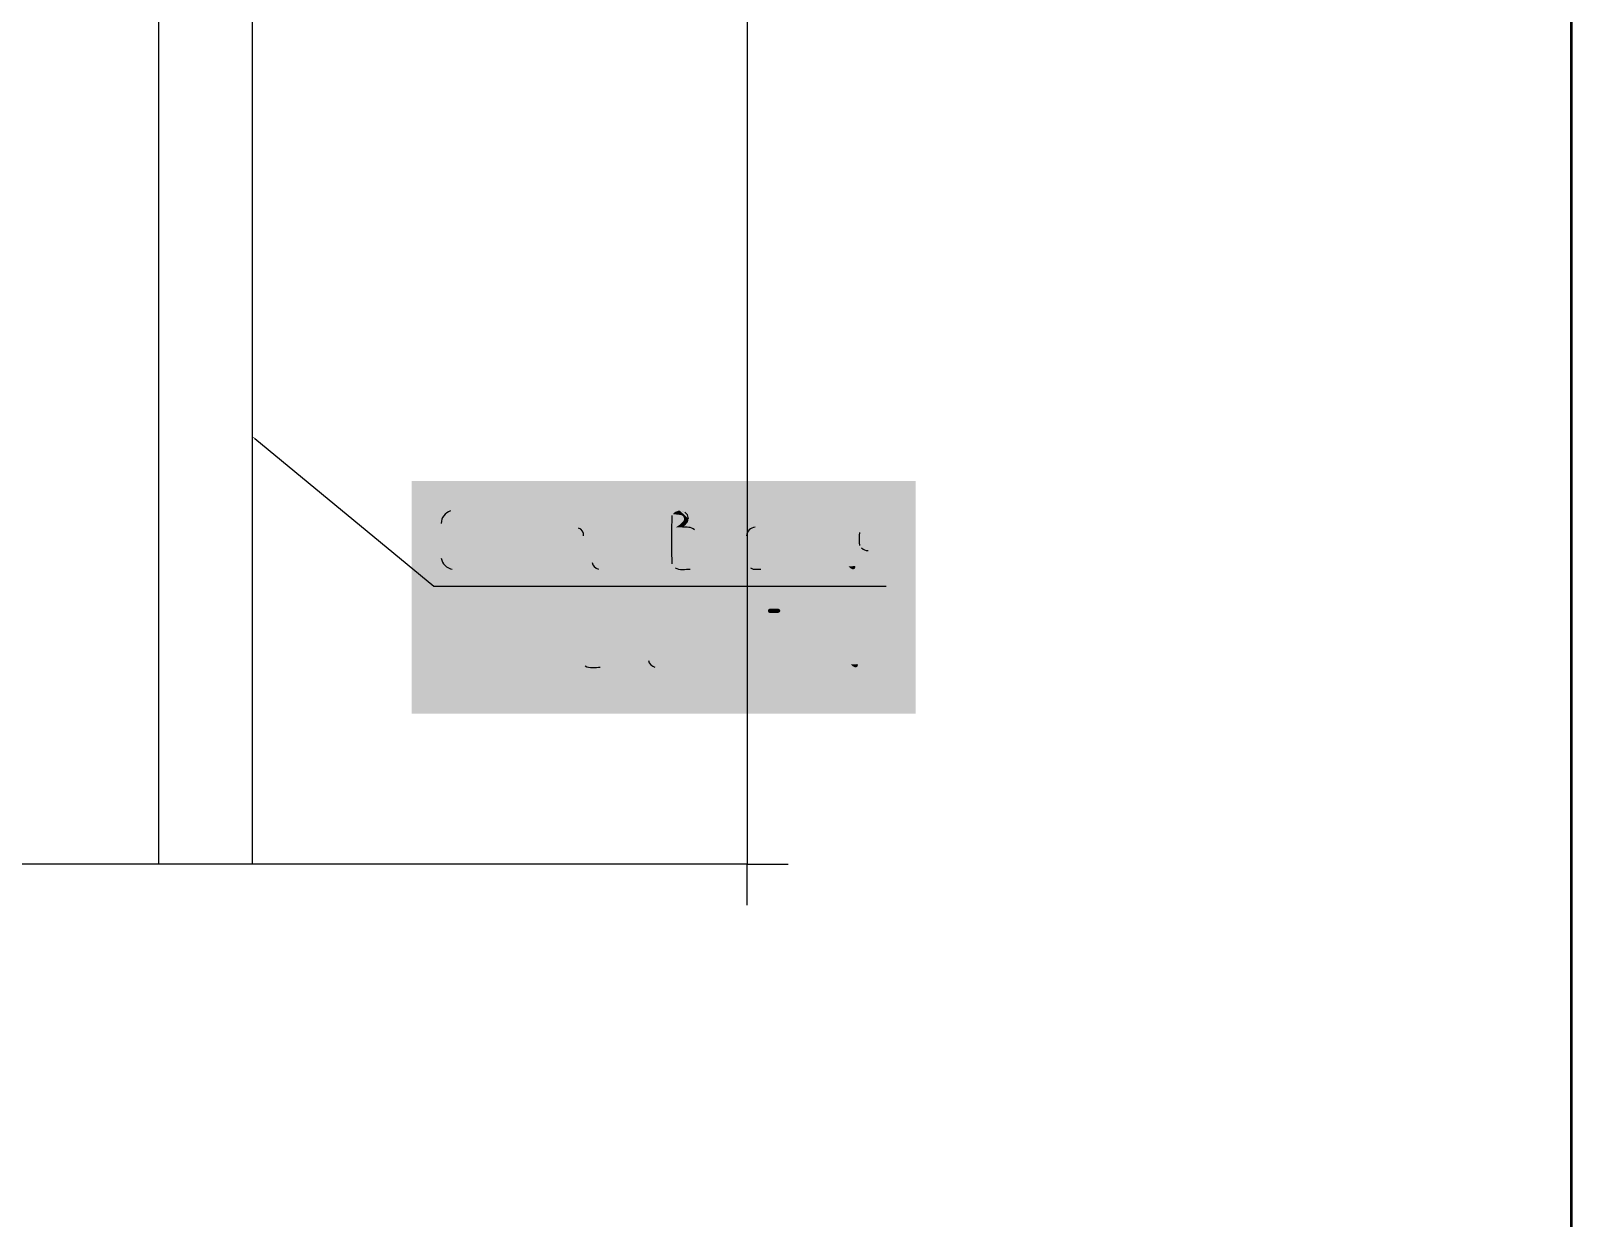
# Model space of a CAD drawing. Header units: millimetres. Extents: x -211 to 10565, y -2293 to 2244.
# Drawn here: x 4788.1 to 4879.8, y -296.8 to -226.1 of the extents above; entities that cross this region are included whole.
import ezdxf

# ---------------------------------------------------------------- set-up
doc = ezdxf.new("R2010")
doc.units = ezdxf.units.MM
doc.layers.add('PDF _Геометрия', color=7, linetype='Continuous')
doc.layers.add('PDF _Сплошная заливка', color=7, linetype='Continuous')

msp = doc.modelspace()

# ---------------------------------------------------------------- hatches: boundary and pattern name
at = {"layer": 'PDF _Сплошная заливка', "transparency": 33554559}
h = msp.add_hatch(color=256, dxfattribs=at)
h.paths.add_polyline_path([(4813.898, -254.677), (4813.285, -254.677), (4813.179, -254.698), (4813.094, -254.698)], flags=0)
h.paths.add_polyline_path([(4812.544, -255.438), (4812.544, -257.512)], flags=0)
h.paths.add_polyline_path([(4813.2, -258.168), (4813.92, -258.168), (4814.004, -258.126), (4814.025, -258.041), (4813.983, -257.956), (4813.898, -257.914), (4813.2, -257.914), (4813.094, -257.893), (4812.925, -257.766), (4812.883, -257.703), (4812.819, -257.618), (4812.798, -257.512), (4812.798, -255.333), (4812.819, -255.227), (4812.862, -255.142), (4812.925, -255.079), (4813.01, -255.015), (4813.094, -254.973), (4813.179, -254.931), (4813.92, -254.931), (4814.004, -254.888), (4814.025, -254.804), (4813.983, -254.719)], flags=0)
h = msp.add_hatch(color=256, dxfattribs=at)
h.paths.add_polyline_path([(4826.341, -254.888), (4826.277, -254.973)], flags=0)
h.paths.add_polyline_path([(4826.277, -257.851), (4826.341, -257.935), (4826.743, -257.914), (4826.658, -257.893), (4826.573, -257.851), (4826.51, -257.766), (4826.51, -256.073), (4826.573, -256.01), (4826.658, -255.946), (4826.743, -255.925), (4827.251, -255.925), (4827.674, -255.904), (4827.61, -255.819)], flags=0)
h.paths.add_polyline_path([(4826.912, -255.671), (4826.51, -255.671), (4826.51, -255.079), (4826.573, -254.994), (4826.658, -254.952), (4826.743, -254.931)], flags=0)
h = msp.add_hatch(color=256, dxfattribs=at)
h.paths.add_polyline_path([(4826.743, -254.677), (4826.679, -254.677), (4826.573, -254.719), (4826.489, -254.74), (4826.404, -254.804), (4826.383, -254.825), (4826.341, -254.888), (4826.743, -254.931), (4826.849, -254.952), (4826.933, -254.994), (4826.976, -255.079), (4826.997, -255.184), (4826.976, -255.269), (4826.933, -255.333), (4826.764, -255.502), (4826.51, -255.671), (4826.912, -255.671), (4827.018, -255.586), (4827.081, -255.544), (4827.124, -255.481), (4827.187, -255.417), (4827.229, -255.333), (4827.251, -255.269), (4827.251, -255.163)], flags=0)
h.paths.add_polyline_path([(4827.039, -254.761), (4826.954, -254.719), (4826.849, -254.698)], flags=0)
for points in [[(4814.681, -255.671), (4814.597, -255.713), (4814.554, -255.798), (4814.554, -257.766), (4814.576, -257.851), (4814.639, -257.935), (4815.041, -257.914), (4814.956, -257.893), (4814.872, -257.851), (4814.808, -257.766), (4814.808, -255.798), (4814.766, -255.713)], [(4815.909, -255.671), (4815.824, -255.713), (4815.803, -255.798), (4815.803, -257.914), (4815.041, -257.914), (4814.639, -257.935), (4814.702, -258.02), (4814.766, -258.083), (4814.851, -258.126), (4814.956, -258.168), (4815.803, -258.168), (4815.803, -258.655), (4815.782, -258.761), (4815.718, -258.845), (4815.655, -258.888), (4815.549, -258.909), (4814.787, -258.909), (4814.702, -258.951), (4814.681, -259.036), (4814.702, -259.12), (4814.808, -259.163), (4815.655, -259.163), (4815.824, -259.078), (4815.909, -259.014), (4815.951, -258.951), (4816.014, -258.866), (4816.036, -258.761), (4816.036, -255.798), (4815.993, -255.713)], [(4816.67, -255.671), (4816.586, -255.713), (4816.543, -255.798), (4816.543, -257.766), (4816.565, -257.851), (4816.628, -257.956), (4816.755, -258.083), (4816.924, -258.168), (4818.786, -258.168), (4818.786, -258.549), (4818.829, -258.634), (4818.913, -258.655), (4818.998, -258.634), (4819.04, -258.549), (4819.04, -258.02), (4818.998, -257.935), (4818.913, -257.914), (4817.03, -257.914), (4816.945, -257.893), (4816.861, -257.851), (4816.797, -257.766), (4816.797, -255.798), (4816.755, -255.713)], [(4817.665, -255.671), (4817.58, -255.713), (4817.538, -255.798), (4817.538, -257.914), (4817.03, -257.914), (4817.792, -257.914), (4817.792, -255.798), (4817.75, -255.713)], [(4818.659, -255.671), (4818.575, -255.713), (4818.533, -255.798), (4818.533, -257.914), (4817.792, -257.914), (4818.786, -257.914), (4818.786, -255.798), (4818.744, -255.713)], [(4825.24, -255.671), (4823.611, -255.671), (4823.526, -255.713), (4823.505, -255.798), (4823.505, -258.041), (4823.548, -258.147), (4823.632, -258.168), (4823.717, -258.147), (4823.717, -258.126), (4823.759, -258.041), (4823.759, -255.925), (4825.24, -255.925), (4825.664, -255.904), (4825.6, -255.819), (4825.515, -255.756), (4825.431, -255.713), (4825.346, -255.692)], [(4828.372, -255.671), (4828.287, -255.713), (4828.245, -255.798), (4828.245, -257.766), (4828.266, -257.851), (4828.33, -257.935), (4828.732, -257.914), (4828.647, -257.893), (4828.563, -257.851), (4828.499, -257.766), (4828.499, -255.798), (4828.457, -255.713)], [(4829.599, -255.671), (4829.515, -255.713), (4829.494, -255.798), (4829.494, -257.914), (4828.732, -257.914), (4828.33, -257.935), (4828.393, -258.02), (4828.457, -258.083), (4828.541, -258.126), (4828.647, -258.168), (4829.494, -258.168), (4829.494, -258.655), (4829.472, -258.761), (4829.409, -258.845), (4829.345, -258.888), (4829.24, -258.909), (4828.478, -258.909), (4828.393, -258.951), (4828.372, -259.036), (4828.393, -259.12), (4828.499, -259.163), (4829.345, -259.163), (4829.515, -259.078), (4829.599, -259.014), (4829.642, -258.951), (4829.705, -258.866), (4829.726, -258.761), (4829.726, -255.798), (4829.684, -255.713)], [(4830.361, -255.671), (4830.277, -255.713), (4830.234, -255.798), (4830.234, -258.041), (4830.277, -258.147), (4830.361, -258.168), (4830.446, -258.147), (4830.446, -258.126), (4830.488, -258.041), (4830.488, -257.047), (4830.721, -257.047), (4830.488, -256.793), (4830.488, -255.798), (4830.446, -255.713)], [(4832.583, -255.671), (4832.498, -255.713), (4832.456, -255.798), (4832.456, -257.766), (4832.477, -257.851), (4832.541, -257.956), (4832.668, -258.083), (4832.837, -258.168), (4834.699, -258.168), (4834.699, -258.549), (4834.741, -258.634), (4834.826, -258.655), (4834.911, -258.634), (4834.953, -258.549), (4834.953, -258.02), (4834.911, -257.935), (4834.826, -257.914), (4832.943, -257.914), (4832.858, -257.893), (4832.773, -257.851), (4832.71, -257.766), (4832.71, -255.798), (4832.668, -255.713)], [(4833.578, -255.671), (4833.493, -255.713), (4833.451, -255.798), (4833.451, -257.914), (4832.943, -257.914), (4833.705, -257.914), (4833.705, -255.798), (4833.662, -255.713)], [(4834.572, -255.671), (4834.487, -255.713), (4834.445, -255.798), (4834.445, -257.914), (4833.705, -257.914), (4834.699, -257.914), (4834.699, -255.798), (4834.657, -255.713)], [(4836.794, -255.671), (4835.926, -255.671), (4835.821, -255.692), (4835.736, -255.713), (4835.651, -255.756), (4835.567, -255.84), (4835.524, -255.904), (4836.688, -255.925), (4836.688, -257.66), (4836.667, -257.766), (4836.604, -257.851), (4836.519, -257.893), (4836.434, -257.914), (4835.926, -257.914), (4837.09, -257.935), (4837.048, -257.893), (4836.963, -257.83), (4836.942, -257.766), (4836.921, -257.66), (4836.921, -255.777), (4836.9, -255.713)], [(4819.612, -255.904), (4819.527, -256.073), (4819.527, -257.766), (4819.548, -257.851), (4819.612, -257.956), (4819.739, -258.083), (4819.908, -258.168), (4820.902, -258.168), (4820.987, -258.126), (4821.008, -258.041), (4820.966, -257.956), (4820.881, -257.914), (4820.014, -257.914), (4819.929, -257.893), (4819.844, -257.851), (4819.781, -257.766), (4819.781, -257.047), (4820.924, -257.047), (4820.987, -257.004), (4821.008, -256.92), (4819.781, -256.793), (4819.781, -256.073), (4819.844, -256.01), (4819.929, -255.946), (4820.014, -255.925), (4820.522, -255.925)], [(4824.754, -255.925), (4824.5, -255.925), (4824.5, -258.041), (4824.542, -258.147), (4824.627, -258.168), (4824.711, -258.147), (4824.711, -258.126), (4824.754, -258.041)], [(4825.664, -255.904), (4825.24, -255.925), (4825.346, -255.946), (4825.473, -256.073), (4825.494, -256.179), (4825.494, -258.041), (4825.537, -258.147), (4825.621, -258.168), (4825.706, -258.147), (4825.706, -258.126), (4825.748, -258.041), (4825.748, -256.179), (4825.727, -256.073), (4825.706, -255.989)], [(4835.524, -255.904), (4835.44, -256.073), (4835.44, -257.766), (4835.461, -257.851), (4835.524, -257.956), (4835.651, -258.083), (4835.821, -258.168), (4836.455, -258.168), (4836.561, -258.147), (4836.646, -258.126), (4836.73, -258.062), (4836.794, -257.999), (4837.175, -257.978), (4837.09, -257.935), (4835.926, -257.914), (4835.842, -257.893), (4835.757, -257.851), (4835.694, -257.766), (4835.694, -256.073), (4835.757, -256.01), (4835.842, -255.946), (4835.926, -255.925), (4836.688, -255.925)], [(4837.958, -257.047), (4837.429, -257.978), (4837.429, -258.041), (4837.45, -258.126), (4837.556, -258.168), (4837.619, -258.147), (4837.662, -258.105), (4838.233, -257.047), (4838.656, -257.047)], [(4837.175, -257.978), (4836.794, -257.999), (4836.9, -258.105), (4837.027, -258.168), (4837.069, -258.168), (4837.154, -258.147), (4837.196, -258.041)], [(4822.257, -260.517), (4821.008, -260.517), (4820.924, -260.559), (4820.881, -260.623), (4820.902, -260.686), (4821.728, -261.511), (4821.389, -261.511), (4821.305, -261.533), (4821.199, -261.554), (4821.114, -261.596), (4821.051, -261.66), (4820.987, -261.744), (4820.902, -261.913), (4820.902, -263.606), (4820.924, -263.691), (4820.987, -263.776), (4821.389, -263.754), (4821.305, -263.733), (4821.22, -263.691), (4821.156, -263.606), (4821.156, -261.913), (4821.22, -261.85), (4821.305, -261.787), (4821.389, -261.765), (4821.897, -261.765), (4822.32, -261.744), (4822.257, -261.681), (4822.257, -261.66), (4822.236, -261.66), (4821.326, -260.771), (4822.278, -260.771), (4822.363, -260.728), (4822.384, -260.644), (4822.341, -260.559)], [(4832.604, -260.517), (4832.096, -260.517), (4832.012, -260.559), (4831.991, -260.644), (4832.012, -260.728), (4832.096, -260.771), (4832.604, -260.771), (4832.689, -260.728), (4832.731, -260.644), (4832.689, -260.559)], [(4815.909, -261.511), (4814.279, -261.511), (4814.195, -261.554), (4814.173, -261.638), (4814.173, -263.881), (4814.216, -263.987), (4814.3, -264.008), (4814.385, -263.987), (4814.385, -263.966), (4814.427, -263.881), (4814.427, -261.765), (4815.909, -261.765), (4816.332, -261.744), (4816.268, -261.66), (4816.184, -261.596), (4816.099, -261.554), (4816.014, -261.533)], [(4815.422, -261.765), (4815.168, -261.765), (4815.168, -263.881), (4815.21, -263.987), (4815.295, -264.008), (4815.38, -263.987), (4815.38, -263.966), (4815.422, -263.881)], [(4816.332, -261.744), (4815.909, -261.765), (4816.014, -261.787), (4816.141, -261.913), (4816.163, -262.019), (4816.163, -263.881), (4816.205, -263.987), (4816.29, -264.008), (4816.374, -263.987), (4816.374, -263.966), (4816.416, -263.881), (4816.416, -262.019), (4816.395, -261.913), (4816.374, -261.829)], [(4817.919, -261.511), (4817.03, -261.511), (4816.945, -261.554), (4816.924, -261.638), (4816.924, -264.876), (4816.967, -264.961), (4817.051, -265.003), (4817.136, -264.961), (4817.178, -264.876), (4817.178, -264.008), (4818.025, -264.008), (4818.194, -263.924), (4818.279, -263.86), (4818.321, -263.797), (4817.178, -263.754), (4817.178, -261.765), (4817.919, -261.765), (4818.321, -261.744), (4818.257, -261.66), (4818.194, -261.596), (4818.109, -261.554), (4818.025, -261.533)], [(4818.321, -261.744), (4817.919, -261.765), (4818.004, -261.787), (4818.088, -261.85), (4818.152, -261.913), (4818.173, -262.019), (4818.173, -263.5), (4818.152, -263.606), (4818.088, -263.691), (4818.004, -263.733), (4817.919, -263.754), (4817.178, -263.754), (4818.321, -263.797), (4818.384, -263.712), (4818.406, -263.606), (4818.406, -261.913), (4818.384, -261.829)], [(4819.04, -261.511), (4818.956, -261.554), (4818.913, -261.638), (4818.913, -263.606), (4818.935, -263.691), (4818.998, -263.776), (4819.4, -263.754), (4819.315, -263.733), (4819.231, -263.691), (4819.167, -263.606), (4819.167, -261.638), (4819.125, -261.554)], [(4820.268, -261.511), (4820.183, -261.554), (4820.162, -261.638), (4820.162, -263.754), (4819.4, -263.754), (4818.998, -263.776), (4819.062, -263.86), (4819.125, -263.924), (4819.21, -263.966), (4819.315, -264.008), (4820.162, -264.008), (4820.162, -264.495), (4820.141, -264.601), (4820.077, -264.685), (4820.014, -264.728), (4819.908, -264.749), (4819.146, -264.749), (4819.062, -264.791), (4819.04, -264.876), (4819.062, -264.961), (4819.167, -265.003), (4820.014, -265.003), (4820.183, -264.918), (4820.268, -264.855), (4820.31, -264.791), (4820.373, -264.707), (4820.395, -264.601), (4820.395, -261.638), (4820.352, -261.554)], [(4822.976, -261.744), (4822.892, -261.913), (4822.892, -263.606), (4822.913, -263.691), (4822.976, -263.797), (4823.378, -263.754), (4823.294, -263.733), (4823.209, -263.691), (4823.145, -263.606), (4823.145, -261.913), (4823.209, -261.85), (4823.294, -261.787), (4823.378, -261.765), (4823.886, -261.765)], [(4823.886, -261.511), (4823.378, -261.511), (4823.272, -261.533), (4823.188, -261.554), (4823.103, -261.596), (4823.019, -261.681), (4822.976, -261.744), (4823.886, -261.765), (4823.971, -261.787), (4824.055, -261.85), (4824.119, -261.913), (4824.14, -262.019), (4824.14, -263.5), (4824.119, -263.606), (4824.055, -263.691), (4823.971, -263.733), (4823.886, -263.754), (4823.378, -263.754), (4822.976, -263.797), (4823.103, -263.924), (4823.188, -263.966), (4823.272, -264.008), (4823.971, -264.008), (4824.077, -263.966), (4824.161, -263.924), (4824.246, -263.86), (4824.288, -263.797), (4824.352, -263.712), (4824.373, -263.606), (4824.373, -261.913), (4824.352, -261.829), (4824.309, -261.744), (4824.246, -261.66), (4824.161, -261.596), (4824.077, -261.554), (4823.992, -261.533)], [(4828.626, -261.511), (4826.997, -261.511), (4826.912, -261.554), (4826.891, -261.638), (4826.891, -263.881), (4826.933, -263.987), (4827.018, -264.008), (4827.102, -263.987), (4827.102, -263.966), (4827.145, -263.881), (4827.145, -261.765), (4828.626, -261.765), (4829.049, -261.744), (4828.986, -261.66), (4828.901, -261.596), (4828.816, -261.554), (4828.732, -261.533)], [(4828.139, -261.765), (4827.885, -261.765), (4827.885, -263.881), (4827.928, -263.987), (4828.012, -264.008), (4828.097, -263.987), (4828.097, -263.966), (4828.139, -263.881)], [(4829.049, -261.744), (4828.626, -261.765), (4828.732, -261.787), (4828.859, -261.913), (4828.88, -262.019), (4828.88, -263.881), (4828.922, -263.987), (4829.007, -264.008), (4829.092, -263.987), (4829.092, -263.966), (4829.134, -263.881), (4829.134, -262.019), (4829.113, -261.913), (4829.092, -261.829)], [(4829.705, -261.744), (4829.621, -261.913), (4829.621, -263.606), (4829.642, -263.691), (4829.705, -263.797), (4830.107, -263.754), (4830.023, -263.733), (4829.938, -263.691), (4829.874, -263.606), (4829.874, -261.913), (4829.938, -261.85), (4830.023, -261.787), (4830.107, -261.765), (4830.615, -261.765)], [(4830.615, -261.511), (4830.107, -261.511), (4830.001, -261.533), (4829.917, -261.554), (4829.832, -261.596), (4829.748, -261.681), (4829.705, -261.744), (4830.615, -261.765), (4830.7, -261.787), (4830.784, -261.85), (4830.848, -261.913), (4830.869, -262.019), (4830.869, -263.5), (4830.848, -263.606), (4830.784, -263.691), (4830.7, -263.733), (4830.615, -263.754), (4830.107, -263.754), (4829.705, -263.797), (4829.832, -263.924), (4830.001, -264.008), (4830.7, -264.008), (4830.806, -263.966), (4830.89, -263.924), (4830.975, -263.86), (4831.017, -263.797), (4831.081, -263.712), (4831.102, -263.606), (4831.102, -261.913), (4831.081, -261.829), (4831.038, -261.744), (4830.975, -261.66), (4830.89, -261.596), (4830.806, -261.554), (4830.721, -261.533)], [(4831.737, -261.511), (4831.652, -261.554), (4831.61, -261.638), (4831.61, -263.606), (4831.631, -263.691), (4831.694, -263.776), (4832.096, -263.754), (4832.012, -263.733), (4831.927, -263.691), (4831.864, -263.606), (4831.864, -261.638), (4831.821, -261.554)], [(4832.964, -261.511), (4832.879, -261.554), (4832.858, -261.638), (4832.858, -263.754), (4832.096, -263.754), (4831.694, -263.776), (4831.758, -263.86), (4831.821, -263.924), (4831.906, -263.966), (4832.012, -264.008), (4833.006, -264.008), (4833.07, -263.966), (4833.091, -263.881), (4833.091, -261.638), (4833.049, -261.554)], [(4833.726, -261.511), (4833.641, -261.554), (4833.599, -261.638), (4833.599, -263.903), (4833.641, -263.987), (4833.726, -264.008), (4833.81, -263.987), (4833.81, -263.966), (4833.853, -263.881), (4833.853, -263.077), (4834.107, -262.781), (4833.853, -262.696), (4833.853, -261.638), (4833.81, -261.554)], [(4834.974, -261.511), (4834.953, -261.511), (4834.868, -261.554), (4833.853, -262.696), (4834.107, -262.781), (4834.868, -263.945), (4834.911, -263.987), (4834.953, -264.008), (4835.059, -263.966), (4835.08, -263.881), (4835.08, -263.818), (4834.297, -262.569), (4835.059, -261.723), (4835.101, -261.638), (4835.059, -261.554)], [(4835.672, -261.744), (4835.588, -261.913), (4835.588, -263.606), (4835.609, -263.691), (4835.672, -263.797), (4835.799, -263.924), (4835.884, -263.966), (4835.969, -264.008), (4836.604, -264.008), (4836.709, -263.987), (4836.794, -263.966), (4836.879, -263.903), (4836.942, -263.839), (4837.323, -263.818), (4837.238, -263.776), (4836.075, -263.754), (4835.99, -263.733), (4835.905, -263.691), (4835.842, -263.606), (4835.842, -261.913), (4835.905, -261.85), (4835.99, -261.787), (4836.075, -261.765), (4836.836, -261.765)], [(4836.942, -261.511), (4836.075, -261.511), (4835.969, -261.533), (4835.884, -261.554), (4835.799, -261.596), (4835.715, -261.681), (4835.672, -261.744), (4836.836, -261.765), (4836.836, -263.5), (4836.815, -263.606), (4836.752, -263.691), (4836.667, -263.733), (4836.582, -263.754), (4836.075, -263.754), (4837.238, -263.776), (4837.196, -263.733), (4837.111, -263.67), (4837.09, -263.606), (4837.069, -263.5), (4837.069, -261.617), (4837.048, -261.554)], [(4837.323, -263.818), (4836.942, -263.839), (4837.048, -263.945), (4837.09, -263.966), (4837.175, -264.008), (4837.217, -264.008), (4837.302, -263.987), (4837.344, -263.881)]]:
    msp.add_hatch(color=256, dxfattribs=at).paths.add_polyline_path(points)
h = msp.add_hatch(color=256, dxfattribs=at)
h.paths.add_polyline_path([(4820.522, -255.671), (4820.014, -255.671), (4819.908, -255.692), (4819.823, -255.713), (4819.739, -255.756), (4819.654, -255.84), (4819.612, -255.904), (4820.522, -255.925), (4820.606, -255.946), (4820.691, -256.01), (4820.754, -256.073), (4820.776, -256.179), (4820.776, -256.793), (4819.781, -256.793), (4821.008, -256.92), (4821.008, -256.179)], flags=0)
h.paths.add_polyline_path([(4820.712, -255.713), (4820.627, -255.692)], flags=0)
h = msp.add_hatch(color=256, dxfattribs=at)
h.paths.add_polyline_path([(4822.87, -255.671), (4822.003, -255.671), (4821.897, -255.692), (4821.812, -255.713), (4821.728, -255.756), (4821.643, -255.84), (4821.601, -255.904), (4821.516, -256.073), (4821.516, -257.766)], flags=0)
h.paths.add_polyline_path([(4821.897, -258.168), (4822.892, -258.168), (4822.976, -258.126), (4822.997, -258.041), (4822.955, -257.956), (4822.87, -257.914), (4822.003, -257.914), (4821.918, -257.893), (4821.834, -257.851), (4821.77, -257.766), (4821.77, -256.073), (4821.834, -256.01), (4821.918, -255.946), (4822.003, -255.925), (4822.892, -255.925), (4822.976, -255.883), (4822.997, -255.798), (4822.955, -255.713)], flags=0)
h = msp.add_hatch(color=256, dxfattribs=at)
h.paths.add_polyline_path([(4831.483, -255.671), (4831.229, -255.671)], flags=0)
h.paths.add_polyline_path([(4830.721, -256.179), (4830.721, -256.793), (4830.488, -256.793), (4830.721, -257.047), (4830.721, -257.66), (4830.742, -257.766), (4830.763, -257.851), (4830.806, -257.956), (4831.229, -257.914), (4831.123, -257.893), (4831.038, -257.851), (4830.996, -257.766), (4830.975, -257.66), (4830.975, -256.179), (4830.996, -256.073), (4831.038, -256.01), (4831.123, -255.946), (4831.229, -255.925), (4831.483, -255.925), (4831.885, -255.904), (4831.821, -255.819), (4831.758, -255.756), (4831.673, -255.713), (4831.567, -255.692)], flags=0)
h = msp.add_hatch(color=256, dxfattribs=at)
h.paths.add_polyline_path([(4838.783, -255.671), (4837.915, -255.671), (4837.81, -255.692), (4837.725, -255.713), (4837.64, -255.756), (4837.556, -255.84), (4837.513, -255.904), (4838.656, -255.925), (4838.656, -256.793), (4837.915, -256.793), (4837.492, -256.835), (4837.556, -256.898)], flags=0)
h.paths.add_polyline_path([(4837.958, -257.047), (4838.656, -257.047), (4838.656, -258.062), (4838.698, -258.147), (4838.783, -258.168), (4838.889, -258.147), (4838.889, -258.126), (4838.91, -258.041), (4838.91, -255.777), (4838.868, -255.713)], flags=0)
h = msp.add_hatch(color=256, dxfattribs=at)
h.paths.add_polyline_path([(4827.674, -255.904), (4827.251, -255.925), (4827.335, -255.946), (4827.42, -256.01), (4827.483, -256.073), (4827.505, -256.179), (4827.505, -257.66), (4827.483, -257.766), (4827.42, -257.851), (4827.335, -257.893), (4827.251, -257.914), (4826.743, -257.914), (4826.341, -257.935), (4826.404, -258.02), (4826.468, -258.083)], flags=0)
h.paths.add_polyline_path([(4827.356, -258.168), (4827.526, -258.083), (4827.61, -258.02), (4827.653, -257.956), (4827.716, -257.872), (4827.737, -257.766), (4827.737, -256.073), (4827.716, -255.989)], flags=0)
h = msp.add_hatch(color=256, dxfattribs=at)
h.paths.add_polyline_path([(4831.885, -255.904), (4831.483, -255.925), (4831.567, -255.946), (4831.652, -256.01), (4831.694, -256.073), (4831.715, -256.179), (4831.715, -257.766), (4831.652, -257.851), (4831.567, -257.893), (4831.483, -257.914), (4831.229, -257.914), (4830.806, -257.956), (4830.869, -258.02), (4830.954, -258.083)], flags=0)
h.paths.add_polyline_path([(4831.567, -258.168), (4831.673, -258.126), (4831.758, -258.083), (4831.885, -257.956), (4831.927, -257.872), (4831.969, -257.766), (4831.969, -256.073), (4831.927, -255.989)], flags=0)
h = msp.add_hatch(color=256, dxfattribs=at)
h.paths.add_polyline_path([(4837.513, -255.904), (4837.45, -255.989)], flags=0)
h.paths.add_polyline_path([(4837.45, -256.75), (4837.492, -256.835), (4837.915, -256.793), (4837.831, -256.771), (4837.746, -256.729), (4837.683, -256.645), (4837.662, -256.56), (4837.662, -256.179), (4837.683, -256.073), (4837.746, -256.01), (4837.831, -255.946), (4837.915, -255.925), (4838.656, -255.925)], flags=0)
h = msp.add_hatch(color=256, dxfattribs=at)
h.paths.add_polyline_path([(4822.32, -261.744), (4821.897, -261.765), (4821.982, -261.787), (4822.066, -261.85), (4822.13, -261.913), (4822.151, -262.019), (4822.151, -263.5), (4822.13, -263.606), (4822.066, -263.691), (4821.982, -263.733), (4821.897, -263.754), (4821.389, -263.754), (4820.987, -263.776), (4821.051, -263.86), (4821.114, -263.924)], flags=0)
h.paths.add_polyline_path([(4822.003, -264.008), (4822.087, -263.966), (4822.172, -263.924), (4822.257, -263.86), (4822.299, -263.797), (4822.363, -263.712), (4822.384, -263.606), (4822.384, -261.935), (4822.363, -261.829)], flags=0)
h = msp.add_hatch(color=256, dxfattribs=at)
h.paths.add_polyline_path([(4826.235, -261.511), (4825.367, -261.511), (4825.262, -261.533), (4825.177, -261.554), (4825.092, -261.596), (4825.008, -261.681), (4824.965, -261.744), (4824.881, -261.913), (4824.881, -263.606)], flags=0)
h.paths.add_polyline_path([(4825.262, -264.008), (4826.256, -264.008), (4826.341, -263.966), (4826.362, -263.881), (4826.32, -263.797), (4826.235, -263.754), (4825.367, -263.754), (4825.283, -263.733), (4825.198, -263.691), (4825.135, -263.606), (4825.135, -261.913), (4825.198, -261.85), (4825.283, -261.787), (4825.367, -261.765), (4826.256, -261.765), (4826.341, -261.723), (4826.362, -261.638), (4826.32, -261.554)], flags=0)

# ---------------------------------------------------------------- linework, layer by layer
at = {"layer": 'PDF _Геометрия', "lineweight": 50}
msp.add_lwpolyline([(4484.748, -367.504), (4484.748, -80.59), (4879.813, -80.59), (4879.813, -367.504)], close=True, dxfattribs=at)
at = {"layer": 'PDF _Геометрия', "lineweight": 25}
for points in [[(4528.825, -203.807), (4830.763, -203.807), (4830.763, -275.731), (4668.442, -275.731), (4667.764, -278.228), (4666.537, -273.234), (4665.797, -275.731), (4528.825, -275.731), (4528.825, -203.426), (4526.328, -202.685), (4531.343, -201.458), (4528.825, -200.781), (4528.825, -129.195), (4665.86, -129.195), (4666.537, -126.677), (4667.764, -131.692), (4668.505, -129.195), (4830.763, -129.195), (4830.763, -201.162), (4833.281, -201.86), (4828.287, -203.066), (4830.763, -203.807)], [(4801.287, -218.556), (4801.287, -275.731), (4795.722, -275.731), (4795.722, -218.556)], [(4801.435, -250.381), (4812.1, -259.184), (4839.037, -259.184)], [(4830.763, -278.165), (4830.763, -275.731), (4833.197, -275.731)]]:
    msp.add_lwpolyline(points, dxfattribs=at)
for points in [[(4813.094, -254.698), (4812.789, -254.802), (4812.514, -255.098), (4812.544, -255.438)], [(4827.251, -255.163), (4827.195, -254.885), (4827.24, -254.964), (4827.039, -254.761)], [(4821.008, -256.179), (4821.036, -255.979), (4820.9, -255.779), (4820.712, -255.713)], [(4826.277, -254.973), (4826.241, -255.633), (4826.219, -257.334), (4826.277, -257.851)], [(4827.61, -255.819), (4827.428, -255.646), (4827.141, -255.658), (4826.912, -255.671)], [(4831.229, -255.671), (4830.94, -255.681), (4830.743, -255.898), (4830.721, -256.179)], [(4837.45, -255.989), (4837.408, -256.152), (4837.411, -256.577), (4837.45, -256.75)], [(4812.544, -257.512), (4812.577, -257.846), (4812.883, -258.106), (4813.2, -258.168)], [(4837.556, -256.898), (4837.69, -256.995), (4837.786, -257.072), (4837.958, -257.047)], [(4821.516, -257.766), (4821.546, -257.962), (4821.724, -258.099), (4821.897, -258.168)], [(4826.468, -258.083), (4826.696, -258.242), (4827.086, -258.154), (4827.356, -258.168)], [(4830.954, -258.083), (4831.193, -258.231), (4831.225, -258.145), (4831.567, -258.168)], [(4821.114, -263.924), (4821.342, -264.083), (4821.732, -263.995), (4822.003, -264.008)], [(4824.881, -263.606), (4824.911, -263.803), (4825.088, -263.939), (4825.262, -264.008)]]:
    msp.add_open_spline(points, degree=3, dxfattribs=at)
at = {"layer": 'PDF _Сплошная заливка', "lineweight": 25, "transparency": 33554559}
msp.add_solid([(4801.414, -250.402), (4801.287, -250.275), (4801.456, -250.36)], dxfattribs=at)
at = {"layer": 'PDF _Сплошная заливка', "color": 7, "lineweight": 25, "true_color": 0xffffff, "transparency": 33554559}
for points in [[(4810.788, -252.92), (4810.788, -266.759), (4840.793, -252.92)], [(4810.788, -266.759), (4840.793, -252.92), (4840.793, -266.759)]]:
    msp.add_solid(points, dxfattribs=at)

doc.saveas('drawing.dxf')
